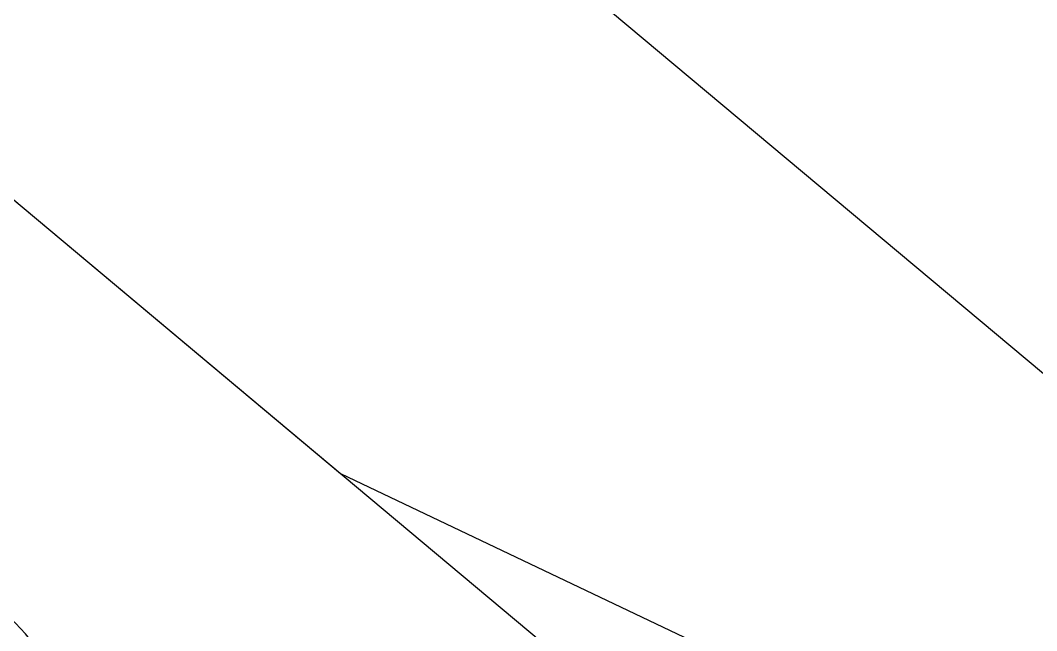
# Model space of a CAD drawing. Extents: x 383425 to 391668, y 6055101 to 6059545.
# Drawn here: x 388094.15 to 388132.63, y 6057868.11 to 6057891.22 of the extents above; entities that cross this region are included whole.
import ezdxf

# ---------------------------------------------------------------- set-up
doc = ezdxf.new("R2010")
doc.units = 0
doc.header["$LTSCALE"] = 5
doc.linetypes.add('0', pattern=[1, 1, 0])
doc.layers.add('F-RW', color=190, linetype='Continuous')
doc.layers.add('T-BUSH', color=110, linetype='0')

msp = doc.modelspace()

# ---------------------------------------------------------------- linework, layer by layer
at = {"layer": 'F-RW', "flags": 128}
for points in [[(388208.529, 6057776.459), (388149.06, 6057826.087), (388141.433, 6057832.452), (388127.54, 6057854.895), (388125.813, 6057857.685), (387520.751, 6058364.342), (387499.596, 6058382.309), (387537.93, 6058428.713), (387582.596, 6058481.936), (387624.296, 6058531.611), (387624.317, 6058532.177), (387631.895, 6058729.99), (387617.423, 6058744.049), (387589.783, 6058770.902), (387412.534, 6058943.1), (387414.656, 6058988.416), (387599.378, 6059156.596), (387701.401, 6059249.482)], [(387700.675, 6059221.778), (387598.69, 6059128.925), (387434.243, 6058979.206), (387432.93, 6058951.164), (387590.461, 6058798.123), (387618.453, 6058770.929), (387632.925, 6058756.869), (387652.219, 6058738.125), (387644.31, 6058531.7), (387644.017, 6058524.042), (387581.791, 6058449.533), (387527.739, 6058384.812), (388141.13, 6057870.934), (388152.127, 6057853.169), (388156.731, 6057845.73), (388161.886, 6057841.442), (388232.262, 6057782.708)], [(387483.823, 6058395.522), (388106.264, 6057874.062), (388124.32, 6057865.471), (388146.744, 6057846.719), (388152.127, 6057853.169), (388207.703, 6057919.763), (388233.483, 6057943.691), (388248.593, 6057944.148), (388293.319, 6057985.603), (388371.996, 6058007.865), (388402.381, 6058016.464), (388473.214, 6058036.506)]]:
    msp.add_lwpolyline(points, dxfattribs=at)
at = {"layer": 'T-BUSH', "flags": 128}
msp.add_lwpolyline([(388111.949, 6057847.109, 0.75), (388107.336, 6057850.947, 0.75), (388100.033, 6057857.022, 0.75), (388095.42, 6057860.86, 0.75), (388085.427, 6057869.174, 0.75), (388080.814, 6057873.011, 0.75), (388073.511, 6057879.087, 0.75), (388068.899, 6057882.924, 0.75), (388058.905, 6057891.238, 0.75), (388054.292, 6057895.076, 0.75), (388046.989, 6057901.151, 0.75), (388042.377, 6057904.989, 0.75), (388032.383, 6057913.303, 0.75), (388027.77, 6057917.14, 0.75), (388020.467, 6057923.216, 0.75), (388015.855, 6057927.053, 0.75), (388005.861, 6057935.367, 0.75), (388001.248, 6057939.204, 0.75), (387993.945, 6057945.28, 0.75), (387989.333, 6057949.117, 0.75), (387979.339, 6057957.432, 0.75), (387974.727, 6057961.269, 0.75), (387967.423, 6057967.345, 0.75), (387962.811, 6057971.182, 0.75), (387952.817, 6057979.496, 0.75), (387948.205, 6057983.333, 0.75), (387940.902, 6057989.409, 0.75), (387936.289, 6057993.246, 0.75), (387926.295, 6058001.56, 0.75), (387921.683, 6058005.398, 0.75), (387914.38, 6058011.473, 0.75), (387909.767, 6058015.311, 0.75), (387899.773, 6058023.625, 0.75), (387895.161, 6058027.462, 0.75), (387887.858, 6058033.538, 0.75), (387883.245, 6058037.375, 0.75), (387873.251, 6058045.689, 0.75), (387868.639, 6058049.527, 0.75), (387861.336, 6058055.602, 0.75), (387856.723, 6058059.44, 0.75), (387846.73, 6058067.754, 0.75), (387842.117, 6058071.591, 0.75), (387834.814, 6058077.667, 0.75), (387830.201, 6058081.504, 0.75), (387820.208, 6058089.818, 0.75), (387815.595, 6058093.655, 0.75), (387808.292, 6058099.731, 0.75), (387803.68, 6058103.568, 0.75), (387793.686, 6058111.883, 0.75), (387789.073, 6058115.72, 0.75), (387781.77, 6058121.796, 0.75), (387777.158, 6058125.633, 0.75), (387767.164, 6058133.947, 0.75), (387762.551, 6058137.784, 0.75), (387755.248, 6058143.86, 0.75), (387750.636, 6058147.697, 0.75), (387740.642, 6058156.011, 0.75), (387736.029, 6058159.849, 0.75), (387728.726, 6058165.924, 0.75), (387724.114, 6058169.762, 0.75), (387714.12, 6058178.076, 0.75), (387709.508, 6058181.913, 0.75), (387702.204, 6058187.989, 0.75), (387697.592, 6058191.826, 0.75), (387687.598, 6058200.14, 0.75), (387682.986, 6058203.978, 0.75), (387675.683, 6058210.053, 0.75), (387671.07, 6058213.891, 0.75), (387661.076, 6058222.205, 0.75), (387656.464, 6058226.042, 0.75), (387649.161, 6058232.118, 0.75), (387644.548, 6058235.955, 0.75), (387634.554, 6058244.269, 0.75), (387629.942, 6058248.106, 0.75), (387622.639, 6058254.182, 0.75), (387618.026, 6058258.019, 0.75), (387608.032, 6058266.333, 0.75), (387603.42, 6058270.171, 0.75), (387596.117, 6058276.246, 0.75), (387591.504, 6058280.084, 0.75), (387581.511, 6058288.398, 0.75), (387576.898, 6058292.235, 0.75), (387569.595, 6058298.311, 0.75), (387564.982, 6058302.148, 0.75), (387554.989, 6058310.462, 0.75), (387550.376, 6058314.3, 0.75), (387543.073, 6058320.375, 0.75), (387538.461, 6058324.213, 0.75), (387528.467, 6058332.527, 0.75), (387523.854, 6058336.364, 0.75), (387516.551, 6058342.44, 0.75), (387511.939, 6058346.277, 0.75), (387501.945, 6058354.591, 0.75), (387497.332, 6058358.428, 0.75), (387490.029, 6058364.504, 0.75), (387485.417, 6058368.341, 0.75), (387475.423, 6058376.656, 0.75), (387469.79, 6058376.77, 0.75)], format="xyb", dxfattribs=at)

doc.saveas('drawing.dxf')
